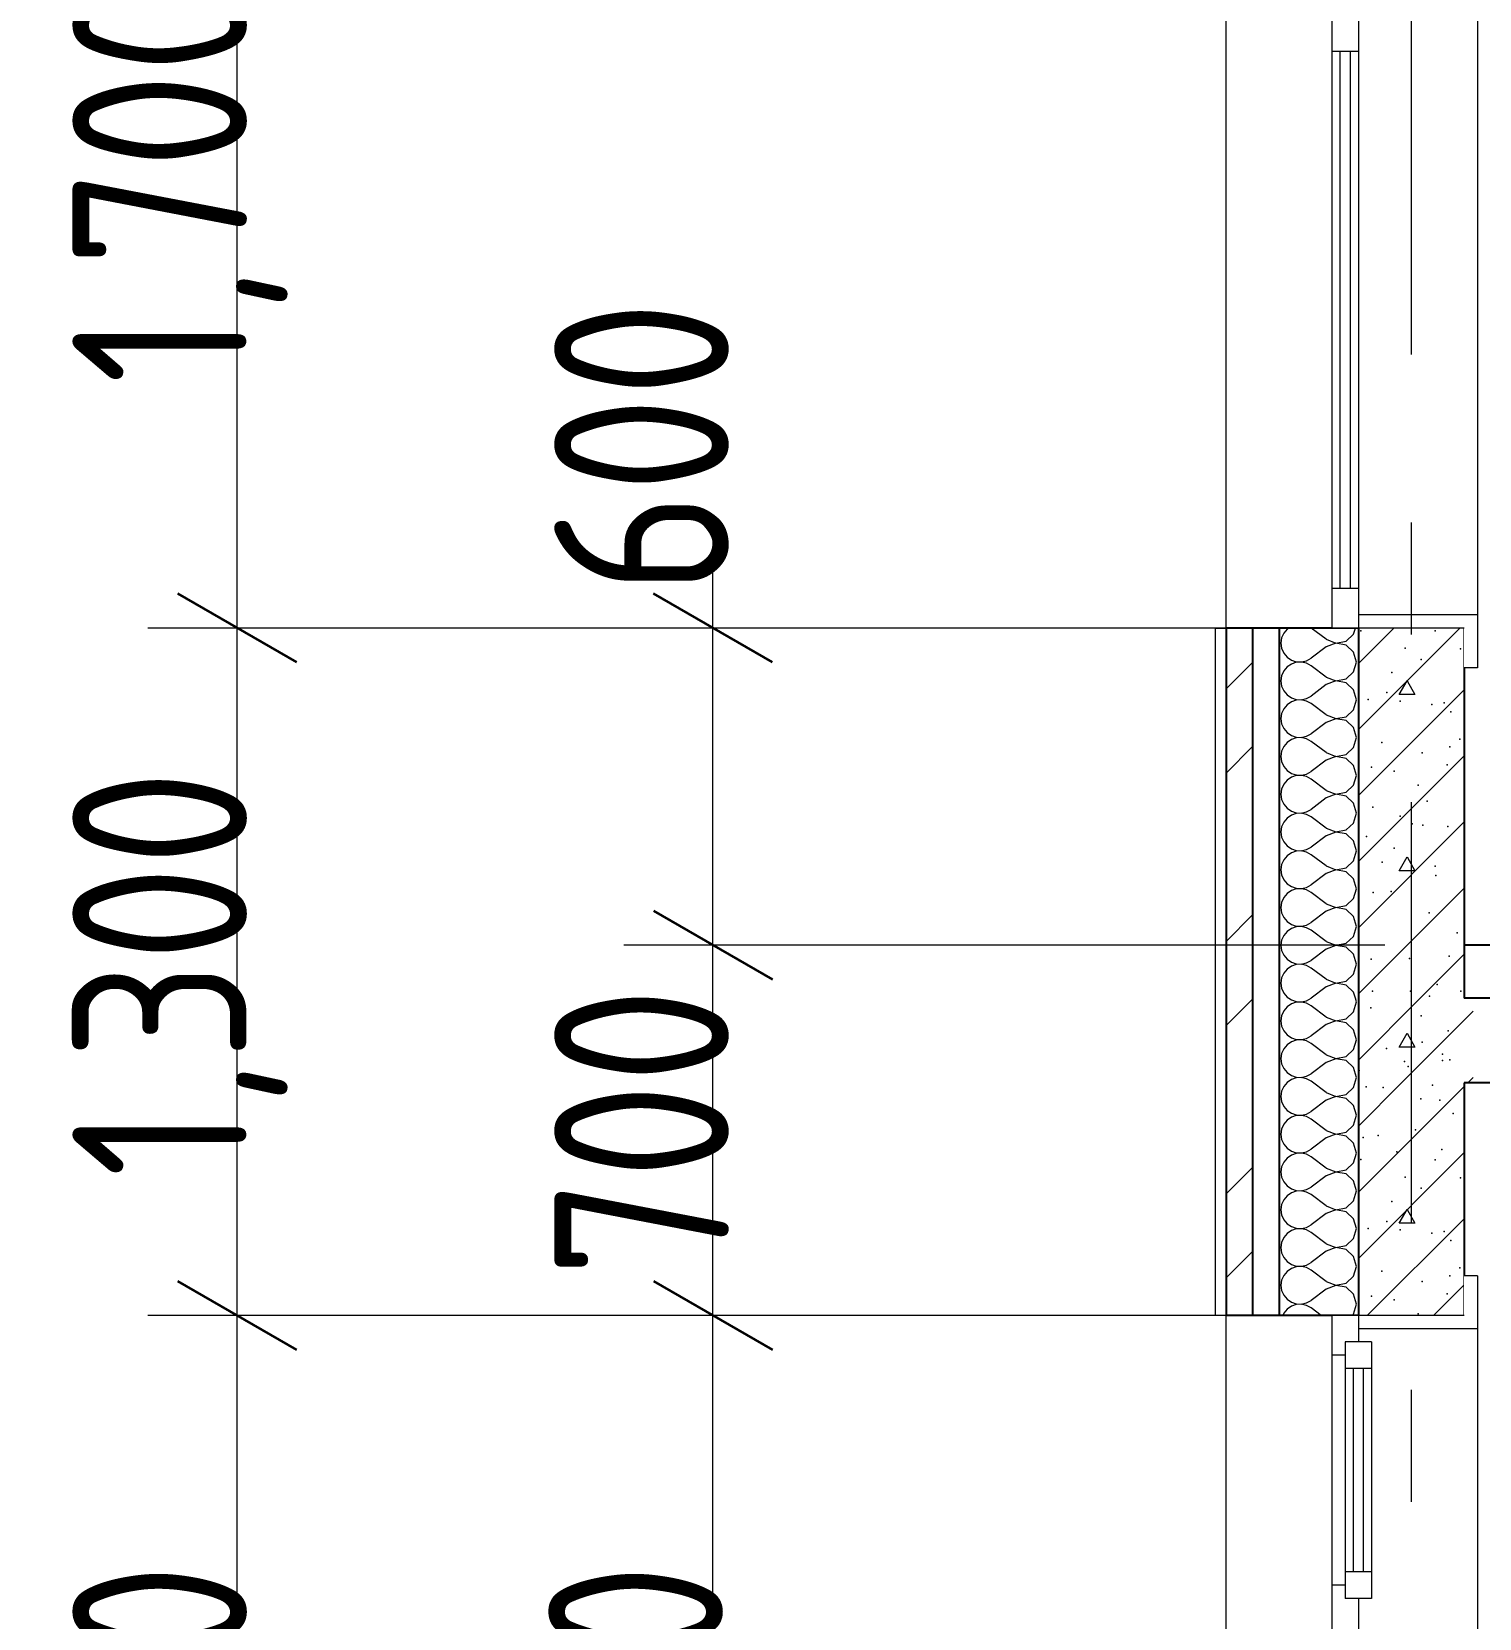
# Model space of a CAD drawing. Header units: millimetres. Extents: x 18162 to 7085488, y 72188 to 247925.
# Drawn here: x 4241504 to 4244242, y 124480 to 127480 of the extents above; entities that cross this region are included whole.
import ezdxf
from ezdxf.enums import TextEntityAlignment as Align

# ---------------------------------------------------------------- set-up
doc = ezdxf.new("R2010")
doc.units = ezdxf.units.MM
doc.header["$MEASUREMENT"] = 0
doc.linetypes.add('Double Dashed', pattern=[1093.611073, 529.166651, -211.666656, 141.111112, -211.666656])
doc.linetypes.add('Wipeout_Contour', pattern=[1000, 0, -1000])
for name, color, linetype in [('Archicad Windows', 7, 'Continuous'), ('Structural - Bearing', 7, 'Continuous'), ('Structural - Grid', 7, 'Continuous')]:
    doc.layers.add(name, color=color, linetype=linetype)
doc.styles.add('GENERATED_STYLE_3', font='', dxfattribs={"width": 0.8})
doc.styles.get('GENERATED_STYLE_3').set_extended_font_data('ISOCPEUR MON')
doc.dimstyles.new('GENERATED_STYLE__12', dxfattribs={"dimtxt": 330.000007, "dimasz": 171, "dimexe": 0.18, "dimexo": 150, "dimgap": 0, "dimtad": 1, "dimdec": 0, "dimzin": 0, "dimdsep": 46, "dimtxsty": 'GENERATED_STYLE_3', "dimblk": 'ARROWHEAD_2', "dimblk1": 'ARROWHEAD_2', "dimblk2": 'ARROWHEAD_2', "dimcen": 0.09, "dimclrd": 13, "dimclre": 13, "dimclrt": 13, "dimadec": 0, "dimazin": 0, "dimtfac": 1, "dimtdec": 4, "dimtmove": 0, "dimatfit": 3, "dimfxl": 1, "dimtolj": 1, "dimtzin": 0, "dimarcsym": 0})
pattern_1 = [(45, (4294986.58, 104752.7), (-238.6485, 238.6485), []), (45, (4294907.03, 104832.26), (-238.6485, 238.6485), [])]

# ---------------------------------------------------------------- blocks, each defined once
blk = doc.blocks.new('*X1313', base_point=(4294986.6, 104752.7))
at = {"layer": 'Structural - Bearing', "color": 7, "linetype": 'Continuous', "lineweight": 9}
for p, q in [((4243886.4, 125641.8), (4243878.3, 125636.2)), ((4243881.5, 125652.7), (4243886.4, 125649.3)), ((4243886.4, 125649.3), (4243895.7, 125646.2)), ((4243895.7, 125644.9), (4243886.4, 125641.8)), ((4243895.7, 125646.2), (4243905.6, 125645.7)), ((4243905.6, 125645.4), (4243895.7, 125644.9)), ((4243905.6, 125645.7), (4243915.2, 125647.9)), ((4243915.2, 125643.2), (4243905.6, 125645.4)), ((4243915.2, 125647.9), (4243923.8, 125652.7)), ((4243923.8, 125638.4), (4243915.2, 125643.2)), ((4244004.2, 125626.8), (4244009.5, 125645.6)), ((4244009.5, 125645.6), (4244007.5, 125652.7)), ((4243868, 125619.6), (4243866.7, 125609.8)), ((4243872, 125628.6), (4243868, 125619.6)), ((4243878.3, 125636.2), (4243872, 125628.6)), ((4243952.4, 125617), (4243923.8, 125638.4)), ((4243952.4, 125617), (4243970.6, 125610)), ((4243970.6, 125610), (4243989.8, 125613.6)), ((4243989.8, 125613.6), (4244004.2, 125626.8)), ((4243866.7, 125609.8), (4243868, 125600.1)), ((4243868, 125600.1), (4243872, 125591.1)), ((4243872, 125591.1), (4243878.3, 125583.5)), ((4243878.3, 125583.5), (4243886.4, 125577.9)), ((4243915.2, 125576.5), (4243923.8, 125581.3)), ((4243952.4, 125602.7), (4243923.8, 125581.3)), ((4243970.6, 125609.7), (4243952.4, 125602.7)), ((4243989.8, 125606.1), (4243970.6, 125609.7)), ((4244004.2, 125592.9), (4243989.8, 125606.1)), ((4244009.5, 125574.1), (4244004.2, 125592.9)), ((4243872, 125557.2), (4243868, 125548.2)), ((4243878.3, 125564.8), (4243872, 125557.2)), ((4243886.4, 125570.4), (4243878.3, 125564.8)), ((4243886.4, 125577.9), (4243895.7, 125574.8)), ((4243895.7, 125573.5), (4243886.4, 125570.4)), ((4243895.7, 125574.8), (4243905.6, 125574.3)), ((4243905.6, 125574), (4243895.7, 125573.5)), ((4243905.6, 125574.3), (4243915.2, 125576.5)), ((4243915.2, 125571.8), (4243905.6, 125574)), ((4243923.8, 125567), (4243915.2, 125571.8)), ((4243952.4, 125545.6), (4243923.8, 125567)), ((4243989.8, 125542.2), (4244004.2, 125555.4)), ((4244004.2, 125555.4), (4244009.5, 125574.1)), ((4243868, 125548.2), (4243866.7, 125538.4)), ((4243866.7, 125538.4), (4243868, 125528.7)), ((4243868, 125528.7), (4243872, 125519.6)), ((4243952.4, 125531.3), (4243923.8, 125509.8)), ((4243952.4, 125545.6), (4243970.6, 125538.6)), ((4243970.6, 125538.3), (4243952.4, 125531.3)), ((4243970.6, 125538.6), (4243989.8, 125542.2)), ((4243989.8, 125534.6), (4243970.6, 125538.3)), ((4244004.2, 125521.5), (4243989.8, 125534.6)), ((4244009.5, 125502.7), (4244004.2, 125521.5)), ((4243872, 125519.6), (4243878.3, 125512.1)), ((4243878.3, 125493.4), (4243872, 125485.8)), ((4243878.3, 125512.1), (4243886.4, 125506.5)), ((4243886.4, 125498.9), (4243878.3, 125493.4)), ((4243886.4, 125506.5), (4243895.7, 125503.3)), ((4243895.7, 125502.1), (4243886.4, 125498.9)), ((4243895.7, 125503.3), (4243905.6, 125502.8)), ((4243905.6, 125502.6), (4243895.7, 125502.1)), ((4243905.6, 125502.8), (4243915.2, 125505.1)), ((4243915.2, 125500.3), (4243905.6, 125502.6)), ((4243915.2, 125505.1), (4243923.8, 125509.8)), ((4243923.8, 125495.6), (4243915.2, 125500.3)), ((4243952.4, 125474.1), (4243923.8, 125495.6)), ((4244004.2, 125483.9), (4244009.5, 125502.7)), ((4243868, 125476.8), (4243866.7, 125467)), ((4243866.7, 125467), (4243868, 125457.2)), ((4243872, 125485.8), (4243868, 125476.8)), ((4243952.4, 125474.1), (4243970.6, 125467.1)), ((4243970.6, 125466.8), (4243952.4, 125459.8)), ((4243970.6, 125467.1), (4243989.8, 125470.8)), ((4243989.8, 125463.2), (4243970.6, 125466.8)), ((4243989.8, 125470.8), (4244004.2, 125483.9)), ((4244004.2, 125450.1), (4243989.8, 125463.2)), ((4243868, 125457.2), (4243872, 125448.2)), ((4243872, 125448.2), (4243878.3, 125440.6)), ((4243878.3, 125440.6), (4243886.4, 125435)), ((4243886.4, 125435), (4243895.7, 125431.9)), ((4243895.7, 125430.7), (4243886.4, 125427.5)), ((4243895.7, 125431.9), (4243905.6, 125431.4)), ((4243905.6, 125431.1), (4243895.7, 125430.7)), ((4243905.6, 125431.4), (4243915.2, 125433.7)), ((4243915.2, 125428.9), (4243905.6, 125431.1)), ((4243915.2, 125433.7), (4243923.8, 125438.4)), ((4243952.4, 125459.8), (4243923.8, 125438.4)), ((4244009.5, 125431.3), (4244004.2, 125450.1)), ((4244004.2, 125412.5), (4244009.5, 125431.3)), ((4243868, 125405.3), (4243866.7, 125395.6)), ((4243872, 125414.3), (4243868, 125405.3)), ((4243878.3, 125421.9), (4243872, 125414.3)), ((4243886.4, 125427.5), (4243878.3, 125421.9)), ((4243923.8, 125424.1), (4243915.2, 125428.9)), ((4243952.4, 125402.7), (4243923.8, 125424.1)), ((4243952.4, 125402.7), (4243970.6, 125395.7)), ((4243989.8, 125399.3), (4244004.2, 125412.5)), ((4243866.7, 125395.6), (4243868, 125385.8)), ((4243868, 125385.8), (4243872, 125376.8)), ((4243872, 125376.8), (4243878.3, 125369.2)), ((4243952.4, 125388.4), (4243923.8, 125367)), ((4243970.6, 125395.4), (4243952.4, 125388.4)), ((4243970.6, 125395.7), (4243989.8, 125399.3)), ((4243989.8, 125391.8), (4243970.6, 125395.4)), ((4244004.2, 125378.6), (4243989.8, 125391.8)), ((4244009.5, 125359.8), (4244004.2, 125378.6)), ((4243872, 125342.9), (4243868, 125333.9)), ((4243878.3, 125350.5), (4243872, 125342.9)), ((4243878.3, 125369.2), (4243886.4, 125363.6)), ((4243886.4, 125356.1), (4243878.3, 125350.5)), ((4243886.4, 125363.6), (4243895.7, 125360.5)), ((4243895.7, 125359.2), (4243886.4, 125356.1)), ((4243895.7, 125360.5), (4243905.6, 125360)), ((4243905.6, 125359.7), (4243895.7, 125359.2)), ((4243905.6, 125360), (4243915.2, 125362.2)), ((4243915.2, 125357.5), (4243905.6, 125359.7)), ((4243915.2, 125362.2), (4243923.8, 125367)), ((4243923.8, 125352.7), (4243915.2, 125357.5)), ((4243952.4, 125331.3), (4243923.8, 125352.7)), ((4243989.8, 125327.9), (4244004.2, 125341.1)), ((4244004.2, 125341.1), (4244009.5, 125359.8)), ((4243868, 125333.9), (4243866.7, 125324.1)), ((4243866.7, 125324.1), (4243868, 125314.4)), ((4243868, 125314.4), (4243872, 125305.4)), ((4243952.4, 125317), (4243923.8, 125295.6)), ((4243952.4, 125331.3), (4243970.6, 125324.3)), ((4243970.6, 125324), (4243952.4, 125317)), ((4243970.6, 125324.3), (4243989.8, 125327.9)), ((4243989.8, 125320.4), (4243970.6, 125324)), ((4244004.2, 125307.2), (4243989.8, 125320.4)), ((4243872, 125305.4), (4243878.3, 125297.8)), ((4243878.3, 125297.8), (4243886.4, 125292.2)), ((4243886.4, 125284.6), (4243878.3, 125279.1)), ((4243886.4, 125292.2), (4243895.7, 125289)), ((4243895.7, 125287.8), (4243886.4, 125284.6)), ((4243895.7, 125289), (4243905.6, 125288.6)), ((4243905.6, 125288.3), (4243895.7, 125287.8)), ((4243905.6, 125288.6), (4243915.2, 125290.8)), ((4243915.2, 125286), (4243905.6, 125288.3)), ((4243915.2, 125290.8), (4243923.8, 125295.6)), ((4243923.8, 125281.3), (4243915.2, 125286)), ((4243952.4, 125259.8), (4243923.8, 125281.3)), ((4244009.5, 125288.4), (4244004.2, 125307.2)), ((4244004.2, 125269.6), (4244009.5, 125288.4)), ((4243868, 125262.5), (4243866.7, 125252.7)), ((4243866.7, 125252.7), (4243868, 125242.9)), ((4243872, 125271.5), (4243868, 125262.5)), ((4243878.3, 125279.1), (4243872, 125271.5)), ((4243952.4, 125259.8), (4243970.6, 125252.8)), ((4243970.6, 125252.6), (4243952.4, 125245.6)), ((4243970.6, 125252.8), (4243989.8, 125256.5)), ((4243989.8, 125248.9), (4243970.6, 125252.6)), ((4243989.8, 125256.5), (4244004.2, 125269.6)), ((4243868, 125242.9), (4243872, 125233.9)), ((4243872, 125233.9), (4243878.3, 125226.3)), ((4243878.3, 125226.3), (4243886.4, 125220.8)), ((4243886.4, 125220.8), (4243895.7, 125217.6)), ((4243915.2, 125219.4), (4243923.8, 125224.1)), ((4243952.4, 125245.6), (4243923.8, 125224.1)), ((4244004.2, 125235.8), (4243989.8, 125248.9)), ((4244009.5, 125217), (4244004.2, 125235.8)), ((4243868, 125191), (4243866.7, 125181.3)), ((4243872, 125200.1), (4243868, 125191)), ((4243878.3, 125207.6), (4243872, 125200.1)), ((4243886.4, 125213.2), (4243878.3, 125207.6)), ((4243895.7, 125216.4), (4243886.4, 125213.2)), ((4243895.7, 125217.6), (4243905.6, 125217.1)), ((4243905.6, 125216.8), (4243895.7, 125216.4)), ((4243905.6, 125217.1), (4243915.2, 125219.4)), ((4243915.2, 125214.6), (4243905.6, 125216.8)), ((4243923.8, 125209.8), (4243915.2, 125214.6)), ((4243952.4, 125188.4), (4243923.8, 125209.8)), ((4243989.8, 125185), (4244004.2, 125198.2)), ((4244004.2, 125198.2), (4244009.5, 125217)), ((4243866.7, 125181.3), (4243868, 125171.5)), ((4243868, 125171.5), (4243872, 125162.5)), ((4243872, 125162.5), (4243878.3, 125154.9)), ((4243952.4, 125174.1), (4243923.8, 125152.7)), ((4243952.4, 125188.4), (4243970.6, 125181.4)), ((4243970.6, 125181.1), (4243952.4, 125174.1)), ((4243970.6, 125181.4), (4243989.8, 125185)), ((4243989.8, 125177.5), (4243970.6, 125181.1)), ((4244004.2, 125164.3), (4243989.8, 125177.5)), ((4244009.5, 125145.6), (4244004.2, 125164.3)), ((4243878.3, 125136.2), (4243872, 125128.6)), ((4243878.3, 125154.9), (4243886.4, 125149.3)), ((4243886.4, 125141.8), (4243878.3, 125136.2)), ((4243886.4, 125149.3), (4243895.7, 125146.2)), ((4243895.7, 125144.9), (4243886.4, 125141.8)), ((4243895.7, 125146.2), (4243905.6, 125145.7)), ((4243905.6, 125145.4), (4243895.7, 125144.9)), ((4243905.6, 125145.7), (4243915.2, 125147.9)), ((4243915.2, 125143.2), (4243905.6, 125145.4)), ((4243915.2, 125147.9), (4243923.8, 125152.7)), ((4243923.8, 125138.4), (4243915.2, 125143.2)), ((4243952.4, 125117), (4243923.8, 125138.4)), ((4244004.2, 125126.8), (4244009.5, 125145.6)), ((4243868, 125119.6), (4243866.7, 125109.8)), ((4243866.7, 125109.8), (4243868, 125100.1)), ((4243872, 125128.6), (4243868, 125119.6)), ((4243868, 125100.1), (4243872, 125091.1)), ((4243952.4, 125102.7), (4243923.8, 125081.3)), ((4243952.4, 125117), (4243970.6, 125110)), ((4243970.6, 125109.7), (4243952.4, 125102.7)), ((4243970.6, 125110), (4243989.8, 125113.6)), ((4243989.8, 125106.1), (4243970.6, 125109.7)), ((4243989.8, 125113.6), (4244004.2, 125126.8)), ((4244004.2, 125092.9), (4243989.8, 125106.1)), ((4243872, 125091.1), (4243878.3, 125083.5)), ((4243878.3, 125083.5), (4243886.4, 125077.9)), ((4243886.4, 125070.4), (4243878.3, 125064.8)), ((4243886.4, 125077.9), (4243895.7, 125074.8)), ((4243895.7, 125073.5), (4243886.4, 125070.4)), ((4243895.7, 125074.8), (4243905.6, 125074.3)), ((4243905.6, 125074), (4243895.7, 125073.5)), ((4243905.6, 125074.3), (4243915.2, 125076.5)), ((4243915.2, 125071.8), (4243905.6, 125074)), ((4243915.2, 125076.5), (4243923.8, 125081.3)), ((4243923.8, 125067), (4243915.2, 125071.8)), ((4244009.5, 125074.1), (4244004.2, 125092.9)), ((4244004.2, 125055.4), (4244009.5, 125074.1)), ((4243872, 125057.2), (4243870, 125052.7)), ((4243878.3, 125064.8), (4243872, 125057.2)), ((4243942.9, 125052.7), (4243923.8, 125067)), ((4244001.3, 125052.7), (4244004.2, 125055.4))]:
    blk.add_line(p, q, dxfattribs=at)
blk = doc.blocks.new('*X1316', base_point=(4294986.6, 104752.7))
at = {"layer": 'Structural - Bearing', "color": 7, "linetype": 'Continuous', "lineweight": 9}
for p, q in [((4244013.1, 125410.8), (4244095, 125492.7)), ((4244013.1, 125285.8), (4244213.1, 125485.8)), ((4244013.1, 125160.8), (4244213.1, 125360.8)), ((4244090.2, 125227), (4244105.3, 125253.1)), ((4244105.3, 125253.1), (4244120.2, 125227)), ((4244030, 125052.7), (4244213.1, 125235.8)), ((4244120.2, 125227), (4244090.2, 125227)), ((4244155, 125052.7), (4244213.1, 125110.8))]:
    blk.add_line(p, q, dxfattribs=at)
for p in [(4244027.6, 125485.2), (4244060.2, 125483.6), (4244060.2, 125483.6), (4244131, 125462.2), (4244153.3, 125488.3), (4244167.4, 125459.7), (4244192.4, 125434.9), (4244121.1, 125403.5), (4244022, 125389.1), (4244050.3, 125393), (4244017.7, 125347.5), (4244085.8, 125361.9), (4244158.3, 125347.3), (4244170.9, 125366.9), (4244101.7, 125314.6), (4244206.2, 125313.3), (4244132, 125293.2), (4244076.4, 125268.5), (4244067.1, 125230.5), (4244031.6, 125217.5), (4244092.3, 125214.5), (4244152.1, 125208.3), (4244175.6, 125211.3), (4244187.7, 125194.3), (4244057.7, 125136.5), (4244204.8, 125142.8), (4244133.5, 125116.7), (4244186.1, 125127.9), (4244037.8, 125089.3), (4244080.8, 125082.3), (4244181.2, 125093.9), (4244126.2, 125055.6), (4244126.2, 125055.6)]:
    blk.add_point(p, dxfattribs=at)
blk = doc.blocks.new('*X1327', base_point=(4294986.6, 104752.7))
at = {"layer": 'Structural - Bearing', "color": 7, "linetype": 'Continuous', "lineweight": 9}
for p, q in [((4243868, 126333.9), (4243866.7, 126324.1)), ((4243872, 126342.9), (4243868, 126333.9)), ((4243878.3, 126350.5), (4243872, 126342.9)), ((4243881.5, 126352.7), (4243878.3, 126350.5)), ((4243952.4, 126331.3), (4243923.8, 126352.7)), ((4243952.4, 126331.3), (4243970.6, 126324.3)), ((4243989.8, 126327.9), (4244004.2, 126341.1)), ((4244004.2, 126341.1), (4244007.5, 126352.7)), ((4243866.7, 126324.1), (4243868, 126314.4)), ((4243868, 126314.4), (4243872, 126305.4)), ((4243872, 126305.4), (4243878.3, 126297.8)), ((4243952.4, 126317), (4243923.8, 126295.6)), ((4243970.6, 126324), (4243952.4, 126317)), ((4243970.6, 126324.3), (4243989.8, 126327.9)), ((4243989.8, 126320.4), (4243970.6, 126324)), ((4244004.2, 126307.2), (4243989.8, 126320.4)), ((4244009.5, 126288.4), (4244004.2, 126307.2)), ((4243872, 126271.5), (4243868, 126262.5)), ((4243878.3, 126279.1), (4243872, 126271.5)), ((4243878.3, 126297.8), (4243886.4, 126292.2)), ((4243886.4, 126284.6), (4243878.3, 126279.1)), ((4243886.4, 126292.2), (4243895.7, 126289)), ((4243895.7, 126287.8), (4243886.4, 126284.6)), ((4243895.7, 126289), (4243905.6, 126288.6)), ((4243905.6, 126288.3), (4243895.7, 126287.8)), ((4243905.6, 126288.6), (4243915.2, 126290.8)), ((4243915.2, 126286), (4243905.6, 126288.3)), ((4243915.2, 126290.8), (4243923.8, 126295.6)), ((4243923.8, 126281.3), (4243915.2, 126286)), ((4243952.4, 126259.8), (4243923.8, 126281.3)), ((4244004.2, 126269.6), (4244009.5, 126288.4)), ((4243868, 126262.5), (4243866.7, 126252.7)), ((4243866.7, 126252.7), (4243868, 126242.9)), ((4243868, 126242.9), (4243872, 126233.9)), ((4243952.4, 126245.6), (4243923.8, 126224.1)), ((4243952.4, 126259.8), (4243970.6, 126252.8)), ((4243970.6, 126252.6), (4243952.4, 126245.6)), ((4243970.6, 126252.8), (4243989.8, 126256.5)), ((4243989.8, 126248.9), (4243970.6, 126252.6)), ((4243989.8, 126256.5), (4244004.2, 126269.6)), ((4244004.2, 126235.8), (4243989.8, 126248.9)), ((4243872, 126233.9), (4243878.3, 126226.3)), ((4243878.3, 126226.3), (4243886.4, 126220.8)), ((4243886.4, 126213.2), (4243878.3, 126207.6)), ((4243886.4, 126220.8), (4243895.7, 126217.6)), ((4243895.7, 126216.4), (4243886.4, 126213.2)), ((4243895.7, 126217.6), (4243905.6, 126217.1)), ((4243905.6, 126216.8), (4243895.7, 126216.4)), ((4243905.6, 126217.1), (4243915.2, 126219.4)), ((4243915.2, 126214.6), (4243905.6, 126216.8)), ((4243915.2, 126219.4), (4243923.8, 126224.1)), ((4243923.8, 126209.8), (4243915.2, 126214.6)), ((4244009.5, 126217), (4244004.2, 126235.8)), ((4244004.2, 126198.2), (4244009.5, 126217)), ((4243868, 126191), (4243866.7, 126181.3)), ((4243866.7, 126181.3), (4243868, 126171.5)), ((4243872, 126200.1), (4243868, 126191)), ((4243878.3, 126207.6), (4243872, 126200.1)), ((4243952.4, 126188.4), (4243923.8, 126209.8)), ((4243952.4, 126188.4), (4243970.6, 126181.4)), ((4243970.6, 126181.1), (4243952.4, 126174.1)), ((4243970.6, 126181.4), (4243989.8, 126185)), ((4243989.8, 126177.5), (4243970.6, 126181.1)), ((4243989.8, 126185), (4244004.2, 126198.2)), ((4243868, 126171.5), (4243872, 126162.5)), ((4243872, 126162.5), (4243878.3, 126154.9)), ((4243878.3, 126154.9), (4243886.4, 126149.3)), ((4243915.2, 126147.9), (4243923.8, 126152.7)), ((4243952.4, 126174.1), (4243923.8, 126152.7)), ((4244004.2, 126164.3), (4243989.8, 126177.5)), ((4244009.5, 126145.6), (4244004.2, 126164.3)), ((4243872, 126128.6), (4243868, 126119.6)), ((4243878.3, 126136.2), (4243872, 126128.6)), ((4243886.4, 126141.8), (4243878.3, 126136.2)), ((4243886.4, 126149.3), (4243895.7, 126146.2)), ((4243895.7, 126144.9), (4243886.4, 126141.8)), ((4243895.7, 126146.2), (4243905.6, 126145.7)), ((4243905.6, 126145.4), (4243895.7, 126144.9)), ((4243905.6, 126145.7), (4243915.2, 126147.9)), ((4243915.2, 126143.2), (4243905.6, 126145.4)), ((4243923.8, 126138.4), (4243915.2, 126143.2)), ((4243952.4, 126117), (4243923.8, 126138.4)), ((4243989.8, 126113.6), (4244004.2, 126126.8)), ((4244004.2, 126126.8), (4244009.5, 126145.6)), ((4243868, 126119.6), (4243866.7, 126109.8)), ((4243866.7, 126109.8), (4243868, 126100.1)), ((4243868, 126100.1), (4243872, 126091.1)), ((4243872, 126091.1), (4243878.3, 126083.5)), ((4243952.4, 126102.7), (4243923.8, 126081.3)), ((4243952.4, 126117), (4243970.6, 126110)), ((4243970.6, 126109.7), (4243952.4, 126102.7)), ((4243970.6, 126110), (4243989.8, 126113.6)), ((4243989.8, 126106.1), (4243970.6, 126109.7)), ((4244004.2, 126092.9), (4243989.8, 126106.1)), ((4244009.5, 126074.1), (4244004.2, 126092.9)), ((4243878.3, 126064.8), (4243872, 126057.2)), ((4243878.3, 126083.5), (4243886.4, 126077.9)), ((4243886.4, 126070.4), (4243878.3, 126064.8)), ((4243886.4, 126077.9), (4243895.7, 126074.8)), ((4243895.7, 126073.5), (4243886.4, 126070.4)), ((4243895.7, 126074.8), (4243905.6, 126074.3)), ((4243905.6, 126074), (4243895.7, 126073.5)), ((4243905.6, 126074.3), (4243915.2, 126076.5)), ((4243915.2, 126071.8), (4243905.6, 126074)), ((4243915.2, 126076.5), (4243923.8, 126081.3)), ((4243923.8, 126067), (4243915.2, 126071.8)), ((4243952.4, 126045.6), (4243923.8, 126067)), ((4244004.2, 126055.4), (4244009.5, 126074.1)), ((4243868, 126048.2), (4243866.7, 126038.4)), ((4243866.7, 126038.4), (4243868, 126028.7)), ((4243872, 126057.2), (4243868, 126048.2)), ((4243952.4, 126031.3), (4243923.8, 126009.8)), ((4243952.4, 126045.6), (4243970.6, 126038.6)), ((4243970.6, 126038.3), (4243952.4, 126031.3)), ((4243970.6, 126038.6), (4243989.8, 126042.2)), ((4243989.8, 126034.6), (4243970.6, 126038.3)), ((4243989.8, 126042.2), (4244004.2, 126055.4)), ((4244004.2, 126021.5), (4243989.8, 126034.6)), ((4243868, 126028.7), (4243872, 126019.6)), ((4243872, 126019.6), (4243878.3, 126012.1)), ((4243878.3, 126012.1), (4243886.4, 126006.5)), ((4243886.4, 126006.5), (4243895.7, 126003.3)), ((4243895.7, 126002.1), (4243886.4, 125998.9)), ((4243895.7, 126003.3), (4243905.6, 126002.8)), ((4243905.6, 126002.6), (4243895.7, 126002.1)), ((4243905.6, 126002.8), (4243915.2, 126005.1)), ((4243915.2, 126000.3), (4243905.6, 126002.6)), ((4243915.2, 126005.1), (4243923.8, 126009.8)), ((4243923.8, 125995.6), (4243915.2, 126000.3)), ((4244009.5, 126002.7), (4244004.2, 126021.5)), ((4244004.2, 125983.9), (4244009.5, 126002.7)), ((4243868, 125976.8), (4243866.7, 125967)), ((4243872, 125985.8), (4243868, 125976.8)), ((4243878.3, 125993.4), (4243872, 125985.8)), ((4243886.4, 125998.9), (4243878.3, 125993.4)), ((4243952.4, 125974.1), (4243923.8, 125995.6)), ((4243952.4, 125974.1), (4243970.6, 125967.1)), ((4243970.6, 125967.1), (4243989.8, 125970.8)), ((4243989.8, 125970.8), (4244004.2, 125983.9)), ((4243866.7, 125967), (4243868, 125957.2)), ((4243868, 125957.2), (4243872, 125948.2)), ((4243872, 125948.2), (4243878.3, 125940.6)), ((4243878.3, 125940.6), (4243886.4, 125935)), ((4243952.4, 125959.8), (4243923.8, 125938.4)), ((4243970.6, 125966.8), (4243952.4, 125959.8)), ((4243989.8, 125963.2), (4243970.6, 125966.8)), ((4244004.2, 125950.1), (4243989.8, 125963.2)), ((4244009.5, 125931.3), (4244004.2, 125950.1)), ((4243872, 125914.3), (4243868, 125905.3)), ((4243878.3, 125921.9), (4243872, 125914.3)), ((4243886.4, 125927.5), (4243878.3, 125921.9)), ((4243886.4, 125935), (4243895.7, 125931.9)), ((4243895.7, 125930.7), (4243886.4, 125927.5)), ((4243895.7, 125931.9), (4243905.6, 125931.4)), ((4243905.6, 125931.1), (4243895.7, 125930.7)), ((4243905.6, 125931.4), (4243915.2, 125933.7)), ((4243915.2, 125928.9), (4243905.6, 125931.1)), ((4243915.2, 125933.7), (4243923.8, 125938.4)), ((4243923.8, 125924.1), (4243915.2, 125928.9)), ((4243952.4, 125902.7), (4243923.8, 125924.1)), ((4243989.8, 125899.3), (4244004.2, 125912.5)), ((4244004.2, 125912.5), (4244009.5, 125931.3)), ((4243868, 125905.3), (4243866.7, 125895.6)), ((4243866.7, 125895.6), (4243868, 125885.8)), ((4243868, 125885.8), (4243872, 125876.8)), ((4243952.4, 125888.4), (4243923.8, 125867)), ((4243952.4, 125902.7), (4243970.6, 125895.7)), ((4243970.6, 125895.4), (4243952.4, 125888.4)), ((4243970.6, 125895.7), (4243989.8, 125899.3)), ((4243989.8, 125891.8), (4243970.6, 125895.4)), ((4244004.2, 125878.6), (4243989.8, 125891.8)), ((4243872, 125876.8), (4243878.3, 125869.2)), ((4243878.3, 125850.5), (4243872, 125842.9)), ((4243878.3, 125869.2), (4243886.4, 125863.6)), ((4243886.4, 125856.1), (4243878.3, 125850.5)), ((4243886.4, 125863.6), (4243895.7, 125860.5)), ((4243895.7, 125859.2), (4243886.4, 125856.1)), ((4243895.7, 125860.5), (4243905.6, 125860)), ((4243905.6, 125859.7), (4243895.7, 125859.2)), ((4243905.6, 125860), (4243915.2, 125862.2)), ((4243915.2, 125857.5), (4243905.6, 125859.7)), ((4243915.2, 125862.2), (4243923.8, 125867)), ((4243923.8, 125852.7), (4243915.2, 125857.5)), ((4243952.4, 125831.3), (4243923.8, 125852.7)), ((4244009.5, 125859.8), (4244004.2, 125878.6)), ((4244004.2, 125841.1), (4244009.5, 125859.8)), ((4243868, 125833.9), (4243866.7, 125824.1)), ((4243866.7, 125824.1), (4243868, 125814.4)), ((4243872, 125842.9), (4243868, 125833.9)), ((4243952.4, 125831.3), (4243970.6, 125824.3)), ((4243970.6, 125824), (4243952.4, 125817)), ((4243970.6, 125824.3), (4243989.8, 125827.9)), ((4243989.8, 125820.4), (4243970.6, 125824)), ((4243989.8, 125827.9), (4244004.2, 125841.1)), ((4244004.2, 125807.2), (4243989.8, 125820.4)), ((4243868, 125814.4), (4243872, 125805.4)), ((4243872, 125805.4), (4243878.3, 125797.8)), ((4243878.3, 125797.8), (4243886.4, 125792.2)), ((4243886.4, 125792.2), (4243895.7, 125789)), ((4243905.6, 125788.6), (4243915.2, 125790.8)), ((4243915.2, 125790.8), (4243923.8, 125795.6)), ((4243952.4, 125817), (4243923.8, 125795.6)), ((4244009.5, 125788.4), (4244004.2, 125807.2)), ((4243868, 125762.5), (4243866.7, 125752.7)), ((4243872, 125771.5), (4243868, 125762.5)), ((4243878.3, 125779.1), (4243872, 125771.5)), ((4243886.4, 125784.6), (4243878.3, 125779.1)), ((4243895.7, 125787.8), (4243886.4, 125784.6)), ((4243895.7, 125789), (4243905.6, 125788.6)), ((4243905.6, 125788.3), (4243895.7, 125787.8)), ((4243915.2, 125786), (4243905.6, 125788.3)), ((4243923.8, 125781.3), (4243915.2, 125786)), ((4243952.4, 125759.8), (4243923.8, 125781.3)), ((4243989.8, 125756.5), (4244004.2, 125769.6)), ((4244004.2, 125769.6), (4244009.5, 125788.4)), ((4243866.7, 125752.7), (4243868, 125742.9)), ((4243868, 125742.9), (4243872, 125733.9)), ((4243872, 125733.9), (4243878.3, 125726.3)), ((4243952.4, 125745.6), (4243923.8, 125724.1)), ((4243952.4, 125759.8), (4243970.6, 125752.8)), ((4243970.6, 125752.6), (4243952.4, 125745.6)), ((4243970.6, 125752.8), (4243989.8, 125756.5)), ((4243989.8, 125748.9), (4243970.6, 125752.6)), ((4244004.2, 125735.8), (4243989.8, 125748.9)), ((4244009.5, 125717), (4244004.2, 125735.8)), ((4243872, 125700.1), (4243868, 125691)), ((4243878.3, 125707.6), (4243872, 125700.1)), ((4243878.3, 125726.3), (4243886.4, 125720.8)), ((4243886.4, 125713.2), (4243878.3, 125707.6)), ((4243886.4, 125720.8), (4243895.7, 125717.6)), ((4243895.7, 125716.4), (4243886.4, 125713.2)), ((4243895.7, 125717.6), (4243905.6, 125717.1)), ((4243905.6, 125716.8), (4243895.7, 125716.4)), ((4243905.6, 125717.1), (4243915.2, 125719.4)), ((4243915.2, 125714.6), (4243905.6, 125716.8)), ((4243915.2, 125719.4), (4243923.8, 125724.1)), ((4243923.8, 125709.8), (4243915.2, 125714.6)), ((4243952.4, 125688.4), (4243923.8, 125709.8)), ((4244004.2, 125698.2), (4244009.5, 125717)), ((4243868, 125691), (4243866.7, 125681.3)), ((4243866.7, 125681.3), (4243868, 125671.5)), ((4243868, 125671.5), (4243872, 125662.5)), ((4243952.4, 125674.1), (4243923.8, 125652.7)), ((4243952.4, 125688.4), (4243970.6, 125681.4)), ((4243970.6, 125681.1), (4243952.4, 125674.1)), ((4243970.6, 125681.4), (4243989.8, 125685)), ((4243989.8, 125677.5), (4243970.6, 125681.1)), ((4243989.8, 125685), (4244004.2, 125698.2)), ((4244004.2, 125664.3), (4243989.8, 125677.5)), ((4243872, 125662.5), (4243878.3, 125654.9)), ((4243878.3, 125654.9), (4243881.5, 125652.7)), ((4244007.5, 125652.7), (4244004.2, 125664.3))]:
    blk.add_line(p, q, dxfattribs=at)
blk = doc.blocks.new('*X1328', base_point=(4294986.6, 104752.7))
at = {"layer": 'Structural - Bearing', "color": 7, "linetype": 'Continuous', "lineweight": 9}
for p, q in [((4244013.1, 126285.9), (4244079.9, 126352.7)), ((4244013.1, 126160.9), (4244204.9, 126352.7)), ((4244090.2, 126227.1), (4244105.3, 126253.1)), ((4244105.3, 126253.1), (4244120.2, 126227)), ((4244013.1, 126035.9), (4244213.1, 126235.9)), ((4244120.2, 126227), (4244090.2, 126227.1)), ((4244013.1, 125910.9), (4244213.1, 126110.9)), ((4244013.1, 125785.9), (4244213.1, 125985.9)), ((4244090.2, 125893.7), (4244105.3, 125919.7)), ((4244105.3, 125919.7), (4244120.2, 125893.7)), ((4244120.2, 125893.7), (4244090.2, 125893.7)), ((4244105.3, 125753), (4244213.1, 125860.9)), ((4244013.1, 125660.8), (4244105.3, 125753)), ((4244130, 125652.7), (4244213.1, 125735.8))]:
    blk.add_line(p, q, dxfattribs=at)
for p in [(4244017.7, 126347.6), (4244158.3, 126347.3), (4244101.7, 126314.6), (4244206.2, 126313.3), (4244132, 126293.3), (4244076.4, 126268.5), (4244031.6, 126217.5), (4244067.1, 126230.5), (4244092.3, 126214.5), (4244175.6, 126211.3), (4244152.1, 126208.3), (4244187.7, 126194.4), (4244057.7, 126136.5), (4244186.1, 126127.9), (4244204.8, 126142.8), (4244133.5, 126116.7), (4244181.2, 126093.9), (4244037.8, 126089.3), (4244080.8, 126082.3), (4244126.2, 126055.6), (4244126.2, 126055.6), (4244040.5, 126014.2), (4244143.5, 126025.4), (4244091.9, 125996.6), (4244115, 125982.7), (4244135.1, 125979.6), (4244182, 125977.4), (4244028.7, 125958.4), (4244057.9, 125910), (4244081.1, 125936.3), (4244158.3, 125902.3), (4244159.5, 125884.4), (4244041, 125852.4), (4244074.9, 125854.4), (4244146.7, 125813.9), (4244200.1, 125776.6), (4244184.6, 125732.1), (4244037.5, 125726.5), (4244109.7, 125727.6), (4244161.9, 125678.5), (4244039.6, 125666.3), (4244111.7, 125666.3), (4244147.5, 125656.4), (4244206.7, 125666.2)]:
    blk.add_point(p, dxfattribs=at)
blk = doc.blocks.new('*X1334', base_point=(4294986.6, 104752.7))
at = {"layer": 'Structural - Bearing', "color": 7, "linetype": 'Continuous', "lineweight": 9}
for p, q in [((4244013.1, 125535.8), (4244130, 125652.7)), ((4244095, 125492.7), (4244230.3, 125628)), ((4244090.2, 125560.4), (4244105.3, 125586.4)), ((4244105.3, 125586.4), (4244120.2, 125560.3)), ((4244120.2, 125560.3), (4244090.2, 125560.4)), ((4244220, 125492.7), (4244230.3, 125503))]:
    blk.add_line(p, q, dxfattribs=at)
for p in [(4244037, 125634.7), (4244132, 125619.3), (4244182.9, 125591.3), (4244066.6, 125557.3), (4244134, 125569.4), (4244100.5, 125532.7), (4244107.3, 125523.5), (4244172.2, 125546.7), (4244172.4, 125534.9), (4244186.1, 125535.9), (4244014.6, 125515.8)]:
    blk.add_point(p, dxfattribs=at)
blk = doc.blocks.new('Standard grid marker[362]_3', base_point=(4244113.1, 164752.7))
at = {"layer": 'Structural - Grid', "color": 13, "linetype": 'Double Dashed', "lineweight": 13, "ltscale": 1.5}
blk.add_line((4244113.1, 163752.7), (4244113.1, 97752.7), dxfattribs=at)
at = {"layer": 'Structural - Grid', "color": 13, "lineweight": 13, "style": 'GENERATED_STYLE_3'}
blk.add_attdef('AC_MarkerText_1', text='', height=375, rotation=360, dxfattribs=at).set_placement((4244113.1, 96490.2), align=Align.TOP_CENTER)
blk = doc.blocks.new('*D1597', base_point=(4294986.6, 104752.7))
at = {"color": 12, "linetype": 'Continuous', "lineweight": 35}
for p, q in [((4241780.2, 125117.7), (4242005.2, 124987.8)), ((4241780.2, 123417.7), (4242005.2, 123287.8))]:
    blk.add_line(p, q, dxfattribs=at)
at = {"color": 13, "linetype": 'Continuous', "lineweight": 13}
for p, q in [((4244063.1, 125052.7), (4241723.9, 125052.7)), ((4241892.7, 123352.7), (4241892.7, 125052.7)), ((4244063.1, 123352.7), (4241723.9, 123352.7))]:
    blk.add_line(p, q, dxfattribs=at)
at = {"color": 13, "lineweight": 13, "insert": (4241988.3, 123814.1), "char_height": 330, "attachment_point": 7, "rotation": 90, "style": 'GENERATED_STYLE_3'}
blk.add_mtext('\\A1;{\\pql;\\fISOCPEUR MON|b0|i0|c0|p0;\\W0.800000;1,700}', dxfattribs=at)
blk = doc.blocks.new('ARROWHEAD_2')
at = {"color": 0, "linetype": 'Continuous', "lineweight": 0}
for p, q in [((-0.378, -0.655), (0.378, 0.655)), ((0, 0), (-1, 0))]:
    blk.add_line(p, q, dxfattribs=at)
blk = doc.blocks.new('*D1598', base_point=(4294986.6, 104752.7))
at = {"color": 12, "linetype": 'Continuous', "lineweight": 35}
for p, q in [((4241780.2, 126417.7), (4242005.2, 126287.8)), ((4241780.2, 125117.7), (4242005.2, 124987.8))]:
    blk.add_line(p, q, dxfattribs=at)
at = {"color": 13, "linetype": 'Continuous', "lineweight": 13}
for p, q in [((4244063.1, 126352.7), (4241723.9, 126352.7)), ((4241892.7, 125052.7), (4241892.7, 126352.7)), ((4244063.1, 125052.7), (4241723.9, 125052.7))]:
    blk.add_line(p, q, dxfattribs=at)
at = {"color": 13, "lineweight": 13, "insert": (4241988.3, 125314.1), "char_height": 330, "attachment_point": 7, "rotation": 90, "style": 'GENERATED_STYLE_3'}
blk.add_mtext('\\A1;{\\pql;\\fISOCPEUR MON|b0|i0|c0|p0;\\W0.800000;1,300}', dxfattribs=at)
blk = doc.blocks.new('*D1599', base_point=(4294986.6, 104752.7))
at = {"color": 12, "linetype": 'Continuous', "lineweight": 35}
for p, q in [((4241780.2, 128117.7), (4242005.2, 127987.8)), ((4241780.2, 126417.7), (4242005.2, 126287.8))]:
    blk.add_line(p, q, dxfattribs=at)
at = {"color": 13, "linetype": 'Continuous', "lineweight": 13}
for p, q in [((4244063.1, 128052.7), (4241723.9, 128052.7)), ((4241892.7, 126352.7), (4241892.7, 128052.7)), ((4244063.1, 126352.7), (4241723.9, 126352.7))]:
    blk.add_line(p, q, dxfattribs=at)
at = {"color": 13, "lineweight": 13, "insert": (4241988.3, 126814.1), "char_height": 330, "attachment_point": 7, "rotation": 90, "style": 'GENERATED_STYLE_3'}
blk.add_mtext('\\A1;{\\pql;\\fISOCPEUR MON|b0|i0|c0|p0;\\W0.800000;1,700}', dxfattribs=at)
blk = doc.blocks.new('*D1627', base_point=(4294986.6, 104752.7))
at = {"color": 12, "linetype": 'Continuous', "lineweight": 35}
for p, q in [((4242680.2, 125117.7), (4242905.2, 124987.8)), ((4242680.2, 123417.7), (4242905.2, 123287.8))]:
    blk.add_line(p, q, dxfattribs=at)
at = {"color": 13, "linetype": 'Continuous', "lineweight": 13}
for p, q in [((4244063.1, 125052.7), (4242623.9, 125052.7)), ((4242792.7, 123352.7), (4242792.7, 125052.7)), ((4244063.1, 123352.7), (4242623.9, 123352.7))]:
    blk.add_line(p, q, dxfattribs=at)
at = {"color": 13, "lineweight": 13, "insert": (4242888.3, 123814.1), "char_height": 330, "attachment_point": 7, "rotation": 90, "style": 'GENERATED_STYLE_3'}
blk.add_mtext('\\A1;{\\pql;\\fISOCPEUR MON|b0|i0|c0|p0;\\W0.800000;1,700}', dxfattribs=at)
blk = doc.blocks.new('*D1628', base_point=(4294986.6, 104752.7))
at = {"color": 12, "linetype": 'Continuous', "lineweight": 35}
for p, q in [((4242680.2, 125817.7), (4242905.2, 125687.8)), ((4242680.2, 125117.7), (4242905.2, 124987.8))]:
    blk.add_line(p, q, dxfattribs=at)
at = {"color": 13, "linetype": 'Continuous', "lineweight": 13}
for p, q in [((4244063.1, 125752.7), (4242623.9, 125752.7)), ((4242792.7, 125052.7), (4242792.7, 125752.7)), ((4244063.1, 125052.7), (4242623.9, 125052.7))]:
    blk.add_line(p, q, dxfattribs=at)
at = {"color": 13, "lineweight": 13, "insert": (4242822.5, 125126.1), "char_height": 330, "attachment_point": 7, "rotation": 90, "style": 'GENERATED_STYLE_3'}
blk.add_mtext('\\A1;{\\pql;\\fISOCPEUR MON|b0|i0|c0|p0;\\W0.800000;700}', dxfattribs=at)
blk = doc.blocks.new('*D1629', base_point=(4294986.6, 104752.7))
at = {"color": 13, "linetype": 'Continuous', "lineweight": 13}
for p, q in [((4242792.7, 126352.7), (4242792.7, 126462.7)), ((4244063.1, 126352.7), (4242623.9, 126352.7)), ((4242792.7, 125752.7), (4242792.7, 126352.7)), ((4244063.1, 125752.7), (4242623.9, 125752.7))]:
    blk.add_line(p, q, dxfattribs=at)
at = {"color": 12, "linetype": 'Continuous', "lineweight": 35}
for p, q in [((4242905.2, 126287.8), (4242680.2, 126417.7)), ((4242680.2, 125817.7), (4242905.2, 125687.8))]:
    blk.add_line(p, q, dxfattribs=at)
at = {"color": 13, "lineweight": 13, "insert": (4242822.5, 126417.7), "char_height": 330, "attachment_point": 7, "rotation": 90, "style": 'GENERATED_STYLE_3'}
blk.add_mtext('\\A1;{\\pql;\\fISOCPEUR MON|b0|i0|c0|p0;\\W0.800000;600}', dxfattribs=at)
blk = doc.blocks.new('*D1645', base_point=(4294986.6, 104752.7))
at = {"color": 12, "linetype": 'Continuous', "lineweight": 35}
for p, q in [((4240879.8, 151117.7), (4241104.8, 150987.8)), ((4240879.8, 100067.7), (4241104.8, 99937.8))]:
    blk.add_line(p, q, dxfattribs=at)
at = {"color": 13, "linetype": 'Continuous', "lineweight": 13}
for p, q in [((4243613.1, 151052.7), (4240823.6, 151052.7)), ((4240992.3, 100002.7), (4240992.3, 151052.7)), ((4242863.1, 100002.7), (4240823.6, 100002.7)), ((4240992.3, 99892.7), (4240992.3, 100002.7))]:
    blk.add_line(p, q, dxfattribs=at)
at = {"color": 13, "lineweight": 13, "insert": (4241088, 125046.9), "char_height": 330, "attachment_point": 7, "rotation": 90, "style": 'GENERATED_STYLE_3'}
blk.add_mtext('\\A1;{\\pql;\\fISOCPEUR MON|b0|i0|c0|p0;\\W0.800000;51,050}', dxfattribs=at)

msp = doc.modelspace()

# ---------------------------------------------------------------- hatches: boundary and pattern name
at = {"layer": 'Structural - Bearing', "linetype": 'Continuous', "lineweight": 9}
h = msp.add_hatch(dxfattribs=at)
h.set_pattern_fill('Steel_0003', style=0, pattern_type=2)
h.set_pattern_definition(pattern_1)
h.paths.add_polyline_path([(4243813.1, 126352.7), (4243763.1, 126352.7), (4243763.1, 125652.7), (4243813.1, 125652.7)])
h = msp.add_hatch(dxfattribs=at)
h.set_pattern_fill('Lightweight_Concrete_0003', style=0, pattern_type=2)
h.set_pattern_definition([(0, (4294986.6, 104752.7), (0, 1169.134), [73.125, -601.875]), (0, (4295324.1, 105337.3), (0, 1169.134), [73.125, -601.875]), (60, (4294986.6, 104752.7), (-1012.5, 584.567), [73.125, -601.875]), (60, (4295661.6, 104752.7), (-1012.5, 584.567), [73.125, -601.875]), (120, (4295059.7, 104752.7), (1012.5, 584.567), [73.125, -601.875]), (120, (4295734.7, 104752.7), (1012.5, 584.567), [73.125, -601.875]), (0, (4294986.58, 104865.2), (0, 225), [0, -225, 0, -337.5]), (45, (4295099.08, 104865.2), (-159.099, 159.099), [0, -168.75, 0, -281.25])])
h.paths.add_polyline_path([(4244213.1, 125752.7), (4244213.1, 125652.7), (4247713.1, 125652.7), (4247713.1, 125752.7)])
h = msp.add_hatch(dxfattribs=at)
h.set_pattern_fill('Steel_0003', style=0, pattern_type=2)
h.set_pattern_definition(pattern_1)
h.paths.add_polyline_path([(4243813.1, 125652.7), (4243763.1, 125652.7), (4243763.1, 125052.7), (4243813.1, 125052.7)])

# ---------------------------------------------------------------- linework, layer by layer
at = {"layer": 'Archicad Windows', "color": 7, "linetype": 'Continuous', "lineweight": 9}
for p, q in [((4243763.1, 126352.7), (4243763.1, 128052.7)), ((4243763.1, 123352.7), (4243763.1, 125052.7)), ((4243988.1, 124916.7), (4243988.1, 124863.8)), ((4244038.1, 124916.7), (4244038.1, 124863.8)), ((4243988.1, 124863.8), (4243988.1, 124830.7)), ((4244038.1, 124863.8), (4244038.1, 124830.7)), ((4243988.1, 124830.7), (4243988.1, 124777.8)), ((4244038.1, 124830.7), (4244038.1, 124777.8)), ((4243988.1, 124777.8), (4243988.1, 124744.8)), ((4244038.1, 124777.8), (4244038.1, 124744.8)), ((4243988.1, 124744.8), (4243988.1, 124703.3)), ((4244038.1, 124744.8), (4244038.1, 124703.3))]:
    msp.add_line(p, q, dxfattribs=at)
at = {"layer": 'Structural - Bearing', "color": 7, "linetype": 'Continuous', "lineweight": 9}
for p, q in [((4243743.1, 126352.7), (4243763.1, 126352.7)), ((4243743.1, 125052.7), (4243743.1, 126352.7)), ((4243763.1, 125052.7), (4243743.1, 125052.7))]:
    msp.add_line(p, q, dxfattribs=at)
at = {"layer": 'Structural - Bearing', "color": 7, "linetype": 'Continuous', "lineweight": 25}
for p, q in [((4243763.1, 126352.7), (4243763.1, 125652.7)), ((4243813.1, 126352.7), (4243813.1, 125652.7)), ((4243863.1, 126352.7), (4243863.1, 125652.7)), ((4244013.1, 126352.7), (4244013.1, 125652.7)), ((4244213.1, 125752.7), (4244213.1, 125652.7)), ((4247713.1, 125752.7), (4244213.1, 125752.7)), ((4243763.1, 125652.7), (4243763.1, 125052.7)), ((4243813.1, 125652.7), (4243813.1, 125052.7)), ((4243863.1, 125652.7), (4243863.1, 125052.7)), ((4247713.1, 125492.7), (4244213.1, 125492.7))]:
    msp.add_line(p, q, dxfattribs=at)
at = {"layer": 'Structural - Bearing', "color": 7, "linetype": 'Continuous', "lineweight": 25, "flags": 128}
for points in [[(4244013.1, 126352.7), (4243963.1, 126352.7), (4243863.1, 126352.7), (4243813.1, 126352.7), (4243763.1, 126352.7)], [(4244213.1, 126352.7), (4244213.1, 126277.7), (4244213.1, 125752.7)], [(4244013.1, 125652.7), (4244013.1, 125492.7), (4244013.1, 125052.7)], [(4250513.1, 125652.7), (4247813.1, 125652.7), (4247713.1, 125652.7), (4244213.1, 125652.7)], [(4244213.1, 125492.7), (4244213.1, 125127.7), (4244213.1, 125052.7)], [(4244013.1, 125052.7), (4243963.1, 125052.7), (4243863.1, 125052.7), (4243813.1, 125052.7), (4243763.1, 125052.7)]]:
    msp.add_lwpolyline(points, dxfattribs=at)

# ---------------------------------------------------------------- block references
at = {"layer": 'Structural - Bearing', "lineweight": 0}
for name in ['*X1327', '*X1328', '*X1313', '*X1334', '*X1316']:
    msp.add_blockref(name, (4294986.6, 104752.7), dxfattribs=at)

# ---------------------------------------------------------------- dimensions: what is measured, and where the dimension line sits
at = {"color": 13, "linetype": 'Continuous', "lineweight": 13}
dim = msp.add_linear_dim(base=(4240992.3, 151052.7), p1=(4243013.1, 100002.7), p2=(4243763.1, 151052.7), angle=90, dimstyle='GENERATED_STYLE__12', dxfattribs=at)
dim.commit()
dim.dimension.update_dxf_attribs({"geometry": '*D1645', "text_midpoint": (4240761.3, 125725.2), "dimtype": 160, "text_rotation": 90})

# ---------------------------------------------------------------- wipeouts: each hides what was drawn before it
at = {"color": 254, "linetype": 'Wipeout_Contour', "lineweight": 0, "ltscale": 25475417.42742928}
msp.add_wipeout([(4243963.1, 127542.7), (4243963.1, 127442.7), (4244013.1, 127442.7), (4244013.1, 127517.7), (4243988.1, 127517.7), (4243988.1, 127542.7)], dxfattribs=at).dxf.layer = 'Archicad Windows'
at = {"color": 254, "linetype": 'Wipeout_Contour', "lineweight": 0, "ltscale": 16983411.46629959}
msp.add_wipeout([(4243988.1, 124952.7), (4244038.1, 124952.7), (4244038.1, 125002.7), (4243988.1, 125002.7)], dxfattribs=at).dxf.layer = 'Archicad Windows'
at = {"color": 254, "linetype": 'Wipeout_Contour', "lineweight": 0, "ltscale": 16983360.33803603}
msp.add_wipeout([(4243988.1, 124567.7), (4243988.1, 124517.7), (4244038.1, 124517.7), (4244038.1, 124567.7)], dxfattribs=at).dxf.layer = 'Archicad Windows'

# ---------------------------------------------------------------- next in the draw order: linework, layer by layer
at = {"layer": 'Archicad Windows', "color": 7, "linetype": 'Continuous', "lineweight": 9}
for p, q in [((4243963.1, 127542.7), (4243963.1, 127442.7)), ((4244013.1, 127517.7), (4244013.1, 127442.7)), ((4244013.1, 127442.7), (4243963.1, 127442.7)), ((4244038.1, 125002.7), (4244038.1, 124952.7)), ((4243988.1, 124952.7), (4243988.1, 124949.8)), ((4244038.1, 124952.7), (4243988.1, 124952.7)), ((4244003.1, 124952.7), (4244003.1, 124567.7)), ((4244023.1, 124567.7), (4244023.1, 124952.7)), ((4244038.1, 124952.7), (4244038.1, 124949.8)), ((4243988.1, 124949.8), (4243988.1, 124916.7)), ((4244038.1, 124949.8), (4244038.1, 124916.7)), ((4243988.1, 124703.3), (4243988.1, 124567.7)), ((4244038.1, 124703.3), (4244038.1, 124567.7)), ((4244038.1, 124567.7), (4243988.1, 124567.7)), ((4244038.1, 124567.7), (4244038.1, 124517.7))]:
    msp.add_line(p, q, dxfattribs=at)

# ---------------------------------------------------------------- next in the draw order: wipeouts: each hides what was drawn before it
at = {"color": 254, "linetype": 'Wipeout_Contour', "lineweight": 0, "ltscale": 16983975.56053266}
msp.add_wipeout([(4244013.1, 126352.7), (4244213.1, 126352.7), (4244213.1, 126377.7), (4244013.1, 126377.7)], dxfattribs=at).dxf.layer = 'Archicad Windows'
at = {"color": 254, "linetype": 'Wipeout_Contour', "lineweight": 0, "ltscale": 16983818.65323737}
msp.add_wipeout([(4244013.1, 125052.7), (4244013.1, 125027.7), (4244213.1, 125027.7), (4244213.1, 125052.7)], dxfattribs=at).dxf.layer = 'Archicad Windows'
at = {"color": 254, "linetype": 'Wipeout_Contour', "lineweight": 0, "ltscale": 25474883.2550685}
msp.add_wipeout([(4243963.1, 124542.7), (4243963.1, 124442.7), (4244013.1, 124442.7), (4244013.1, 124517.7), (4243988.1, 124517.7), (4243988.1, 124542.7)], dxfattribs=at).dxf.layer = 'Archicad Windows'

# ---------------------------------------------------------------- next in the draw order: linework, layer by layer
at = {"layer": 'Archicad Windows', "color": 7, "linetype": 'Continuous', "lineweight": 9}
for p, q in [((4243963.1, 124542.7), (4243963.1, 124442.7)), ((4243988.1, 124542.7), (4243963.1, 124542.7)), ((4244013.1, 124517.7), (4244013.1, 124442.7))]:
    msp.add_line(p, q, dxfattribs=at)
at = {"layer": 'Archicad Windows', "color": 7, "linetype": 'Continuous', "lineweight": 9, "flags": 128}
for points in [[(4243988.1, 124567.7), (4243988.1, 124542.7), (4243988.1, 124517.7)], [(4244038.1, 124517.7), (4244013.1, 124517.7), (4243988.1, 124517.7)]]:
    msp.add_lwpolyline(points, dxfattribs=at)

# ---------------------------------------------------------------- next in the draw order: wipeouts: each hides what was drawn before it
at = {"color": 254, "linetype": 'Wipeout_Contour', "lineweight": 0, "ltscale": 16983478.75908921}
msp.add_wipeout([(4243963.1, 126352.7), (4244013.1, 126352.7), (4244013.1, 126427.7), (4243963.1, 126427.7)], dxfattribs=at).dxf.layer = 'Archicad Windows'
at = {"color": 254, "linetype": 'Wipeout_Contour', "lineweight": 0, "ltscale": 16984420.89893004}
msp.add_wipeout([(4244238.1, 126377.7), (4244213.1, 126377.7), (4244213.1, 126277.7), (4244238.1, 126277.7)], dxfattribs=at).dxf.layer = 'Archicad Windows'
at = {"color": 254, "linetype": 'Wipeout_Contour', "lineweight": 0, "ltscale": 16984272.87709989}
msp.add_wipeout([(4244238.1, 125027.7), (4244238.1, 125127.7), (4244213.1, 125127.7), (4244213.1, 125027.7)], dxfattribs=at).dxf.layer = 'Archicad Windows'
at = {"color": 254, "linetype": 'Wipeout_Contour', "lineweight": 0, "ltscale": 25474973.14274487}
msp.add_wipeout([(4244013.1, 125002.7), (4244013.1, 125052.7), (4243963.1, 125052.7), (4243963.1, 124977.7), (4243988.1, 124977.7), (4243988.1, 125002.7)], dxfattribs=at).dxf.layer = 'Archicad Windows'

# ---------------------------------------------------------------- next in the draw order: linework, layer by layer
at = {"layer": 'Archicad Windows', "color": 7, "linetype": 'Continuous', "lineweight": 9}
for p, q in [((4244238.1, 128027.7), (4244238.1, 126377.7)), ((4243963.1, 127442.7), (4243963.1, 126427.7)), ((4243978.1, 127442.7), (4243978.1, 126427.7)), ((4243998.1, 126427.7), (4243998.1, 127442.7)), ((4244013.1, 127442.7), (4244013.1, 126427.7)), ((4243963.1, 126427.7), (4243963.1, 126352.7)), ((4244013.1, 126427.7), (4243963.1, 126427.7)), ((4244238.1, 126377.7), (4244238.1, 126277.7)), ((4244213.1, 126352.7), (4244013.1, 126352.7)), ((4244238.1, 126277.7), (4244213.1, 126277.7)), ((4244238.1, 125127.7), (4244213.1, 125127.7)), ((4244238.1, 125127.7), (4244238.1, 125027.7)), ((4243963.1, 125052.7), (4243963.1, 124977.7)), ((4244213.1, 125052.7), (4244013.1, 125052.7)), ((4244238.1, 125027.7), (4244238.1, 123377.7)), ((4243963.1, 124977.7), (4243963.1, 124542.7)), ((4243988.1, 124977.7), (4243963.1, 124977.7))]:
    msp.add_line(p, q, dxfattribs=at)
at = {"layer": 'Archicad Windows', "color": 7, "linetype": 'Continuous', "lineweight": 9, "flags": 128}
for points in [[(4244013.1, 126427.7), (4244013.1, 126377.7), (4244013.1, 126352.7)], [(4244238.1, 126377.7), (4244213.1, 126377.7), (4244013.1, 126377.7)], [(4244013.1, 125052.7), (4244013.1, 125027.7), (4244013.1, 125002.7)], [(4244238.1, 125027.7), (4244213.1, 125027.7), (4244013.1, 125027.7)], [(4243988.1, 125002.7), (4243988.1, 124977.7), (4243988.1, 124952.7)], [(4244038.1, 125002.7), (4244013.1, 125002.7), (4243988.1, 125002.7)]]:
    msp.add_lwpolyline(points, dxfattribs=at)

# ---------------------------------------------------------------- next in the draw order: block references
at = {"layer": 'Structural - Grid', "color": 13, "linetype": 'Continuous', "lineweight": 13}
msp.add_blockref('Standard grid marker[362]_3', (4244113.1, 164752.7), dxfattribs=at)

# ---------------------------------------------------------------- next in the draw order: dimensions: what is measured, and where the dimension line sits
at = {"color": 13, "linetype": 'Continuous', "lineweight": 13}
for base, p1, p2, picture, middle in [((4241892.7, 128052.7), (4244213.1, 126352.7), (4244213.1, 128052.7), '*D1599', (4241661.7, 127366.9)), ((4242792.7, 126352.7), (4244213.1, 125752.7), (4244213.1, 126352.7), '*D1629', (4242561.7, 126794.4)), ((4241892.7, 126352.7), (4244213.1, 125052.7), (4244213.1, 126352.7), '*D1598', (4241661.7, 125866.9)), ((4242792.7, 125752.7), (4244213.1, 125052.7), (4244213.1, 125752.7), '*D1628', (4242561.7, 125502.8)), ((4241892.7, 125052.7), (4244213.1, 123352.7), (4244213.1, 125052.7), '*D1597', (4241661.7, 124366.9)), ((4242792.7, 125052.7), (4244213.1, 123352.7), (4244213.1, 125052.7), '*D1627', (4242561.7, 124366.9))]:
    dim = msp.add_linear_dim(base=base, p1=p1, p2=p2, angle=90, dimstyle='GENERATED_STYLE__12', dxfattribs=at)
    dim.commit()
    dim.dimension.update_dxf_attribs({"geometry": picture, "text_midpoint": middle, "dimtype": 160, "text_rotation": 90})

doc.saveas('drawing.dxf')
